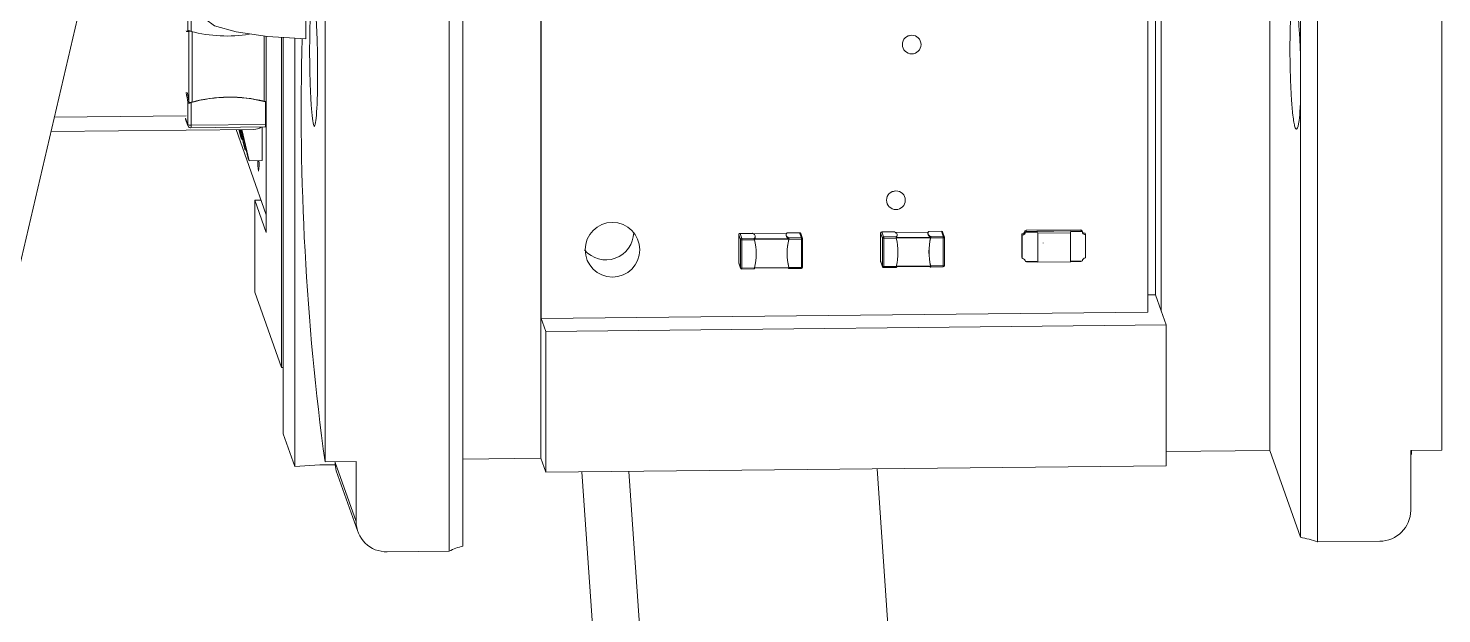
# Model space of a CAD drawing. Header units: millimetres. Extents: x 0 to 1189, y 0 to 841.
# Drawn here: x 292.879 to 297.427, y 567.352 to 569.236 of the extents above; entities that cross this region are included whole.
import ezdxf

# ---------------------------------------------------------------- set-up
doc = ezdxf.new("R2010")
doc.units = ezdxf.units.MM
doc.layers.get('0').update_dxf_attribs({"lineweight": 18})

msp = doc.modelspace()

# ---------------------------------------------------------------- linework, layer by layer
at = {"color": 7, "linetype": 'Continuous', "lineweight": 15}
for p, q in [((297.028, 572.7041), (297.028, 567.5831)), ((297.4273, 572.7084), (297.4273, 567.8788)), ((293.834, 572.6702), (293.834, 567.8406)), ((294.2333, 572.6744), (294.2333, 567.5534)), ((293.7617, 572.3725), (292.6606, 567.655)), ((296.482, 568.3226), (296.482, 570.992)), ((296.5066, 570.9913), (296.5066, 568.3785)), ((296.5249, 570.9907), (296.5249, 568.3265)), ((294.5287, 568.3053), (294.5287, 570.9582)), ((294.5299, 570.9583), (294.5299, 568.3019)), ((296.8743, 567.8772), (296.8743, 570.9626)), ((296.9726, 567.5983), (296.9726, 570.9466)), ((294.2776, 570.918), (294.2776, 567.5696)), ((293.7722, 569.5958), (293.7722, 569.2019)), ((293.3922, 569.3002), (293.3922, 569.2277)), ((293.4028, 569.2261), (293.4028, 569.2985)), ((293.3897, 569.2256), (293.3937, 569.2256)), ((293.396, 569.2273), (293.396, 569.0002)), ((293.6446, 568.5789), (293.6446, 569.2103)), ((293.6935, 568.1448), (293.6935, 569.206)), ((293.6996, 569.2056), (293.6996, 567.9305)), ((293.7365, 569.2034), (293.7365, 567.8258)), ((296.9725, 568.9911), (296.9725, 569.1604)), ((293.3922, 568.9984), (293.3922, 568.9259)), ((293.4028, 568.9243), (293.4028, 568.9968)), ((293.6424, 568.9994), (293.6446, 568.9988)), ((293.6424, 568.9994), (293.6424, 568.9269)), ((292.9629, 568.9501), (293.3868, 568.9546)), ((293.3856, 568.943), (293.3928, 568.9227)), ((292.952, 568.9036), (293.6047, 568.9106)), ((293.4023, 568.916), (293.6419, 568.9186)), ((293.6424, 568.9269), (293.4028, 568.9243)), ((293.548, 568.91), (293.6446, 568.6357)), ((293.5626, 568.8859), (293.557, 568.9101)), ((293.565, 568.879), (293.5578, 568.9101)), ((293.5748, 568.8512), (293.5612, 568.9101)), ((293.5773, 568.8443), (293.562, 568.9101)), ((293.5626, 568.8859), (293.565, 568.879)), ((293.587, 568.8166), (293.5654, 568.9102)), ((293.5895, 568.8097), (293.5662, 568.9102)), ((293.6323, 568.9185), (293.6323, 568.8101)), ((293.6418, 568.9186), (293.6446, 568.9191)), ((293.5684, 568.879), (293.565, 568.879)), ((293.5748, 568.8512), (293.5773, 568.8443)), ((293.5806, 568.8444), (293.5773, 568.8443)), ((293.587, 568.8166), (293.5895, 568.8097)), ((293.6323, 568.8101), (293.5895, 568.8097)), ((293.6279, 568.6831), (293.608, 568.6829)), ((293.608, 568.3874), (293.608, 568.6829)), ((293.608, 568.6829), (293.6446, 568.5789)), ((295.1655, 568.5719), (295.1655, 568.4813)), ((295.1655, 568.5719), (295.1656, 568.5718)), ((295.1656, 568.5718), (295.1712, 568.5559)), ((295.1656, 568.5718), (295.1656, 568.4812)), ((295.2099, 568.5763), (295.1695, 568.5759)), ((295.2101, 568.5762), (295.1695, 568.5758)), ((295.1695, 568.5758), (295.1752, 568.5599)), ((295.319, 568.5755), (295.2131, 568.5743)), ((295.2186, 568.5642), (295.2186, 568.5662)), ((295.3177, 568.5715), (295.3177, 568.5695)), ((295.3206, 568.5774), (295.3612, 568.5779)), ((295.3206, 568.5774), (295.3207, 568.5774)), ((295.3611, 568.5779), (295.3207, 568.5775)), ((295.3612, 568.5779), (295.3668, 568.5619)), ((295.3706, 568.5593), (295.365, 568.5752)), ((295.6219, 568.5767), (295.6219, 568.4861)), ((295.6219, 568.5767), (295.6275, 568.5607)), ((295.6219, 568.5767), (295.6219, 568.4861)), ((295.6219, 568.5767), (295.6219, 568.5767)), ((295.6662, 568.5812), (295.6258, 568.5807)), ((295.6665, 568.5811), (295.6259, 568.5807)), ((295.6259, 568.5807), (295.6315, 568.5647)), ((295.6721, 568.5652), (295.6315, 568.5647)), ((295.7754, 568.5803), (295.6694, 568.5792)), ((295.7826, 568.5644), (295.6721, 568.5632)), ((295.675, 568.5691), (295.675, 568.5711)), ((295.7741, 568.5764), (295.7741, 568.5744)), ((295.777, 568.5823), (295.8175, 568.5827)), ((295.777, 568.5823), (295.7771, 568.5823)), ((295.8175, 568.5828), (295.7771, 568.5823)), ((295.8232, 568.5668), (295.7826, 568.5663)), ((295.7832, 568.564), (295.783, 568.5635)), ((295.8175, 568.5827), (295.8232, 568.5668)), ((295.8269, 568.5641), (295.8213, 568.5801)), ((296.0775, 568.5702), (296.076, 568.5743)), ((296.076, 568.5743), (296.076, 568.4995)), ((296.0775, 568.4953), (296.0775, 568.5702)), ((296.086, 568.5843), (296.0875, 568.5801)), ((296.09, 568.5843), (296.086, 568.5843)), ((296.0875, 568.5801), (296.1246, 568.5805)), ((296.0899, 568.584), (296.0901, 568.5859)), ((296.0901, 568.5859), (296.2658, 568.5878)), ((296.0913, 568.5825), (296.0901, 568.5859)), ((296.0912, 568.5805), (296.0913, 568.5825)), ((296.0913, 568.5825), (296.267, 568.5843)), ((296.2341, 568.584), (296.1243, 568.5828)), ((296.1243, 568.5828), (296.1243, 568.5809)), ((296.1279, 568.577), (296.1243, 568.5828)), ((296.1279, 568.577), (296.2328, 568.5781)), ((296.1279, 568.4833), (296.1279, 568.577)), ((296.2341, 568.584), (296.2328, 568.5781)), ((296.2328, 568.5781), (296.2328, 568.4844)), ((296.2339, 568.5817), (296.2711, 568.5821)), ((296.2341, 568.582), (296.2341, 568.584)), ((296.2672, 568.5824), (296.2341, 568.582)), ((296.267, 568.5843), (296.2658, 568.5878)), ((296.2696, 568.5862), (296.2663, 568.5862)), ((296.2711, 568.5821), (296.2696, 568.5862)), ((296.2796, 568.5765), (296.2811, 568.5723)), ((296.2811, 568.5723), (296.2811, 568.4975)), ((295.1712, 568.5559), (295.1712, 568.4653)), ((295.2157, 568.5603), (295.1752, 568.5599)), ((295.1754, 568.5552), (295.216, 568.5557)), ((295.1754, 568.5552), (295.1754, 568.4646)), ((295.3262, 568.5595), (295.2157, 568.5583)), ((295.3264, 568.5572), (295.2158, 568.556)), ((295.3668, 568.5619), (295.3262, 568.5615)), ((295.3265, 568.5568), (295.367, 568.5573)), ((295.3268, 568.5592), (295.3267, 568.5587)), ((295.367, 568.5573), (295.367, 568.4667)), ((295.3708, 568.4674), (295.3708, 568.558)), ((295.3708, 568.558), (295.3708, 568.558)), ((295.6275, 568.5607), (295.6275, 568.4701)), ((295.6318, 568.5601), (295.6723, 568.5605)), ((295.6318, 568.5601), (295.6318, 568.4695)), ((295.7827, 568.562), (295.6722, 568.5609)), ((295.7828, 568.5617), (295.8234, 568.5621)), ((295.8234, 568.5621), (295.8234, 568.4715)), ((295.8272, 568.5628), (295.8271, 568.5629)), ((295.8272, 568.4722), (295.8272, 568.5628)), ((296.1451, 568.546), (296.1448, 568.5446)), ((296.1452, 568.546), (296.1453, 568.5457)), ((295.1656, 568.4812), (295.1655, 568.4813)), ((295.1712, 568.4653), (295.1656, 568.4812)), ((295.1658, 568.4799), (295.1714, 568.464)), ((295.6275, 568.4701), (295.6219, 568.4861)), ((295.6219, 568.4861), (295.6219, 568.4861)), ((295.6221, 568.4848), (295.6277, 568.4688)), ((296.076, 568.4995), (296.0775, 568.4953)), ((296.086, 568.4897), (296.0859, 568.4908)), ((296.0875, 568.4856), (296.086, 568.4897)), ((296.1246, 568.486), (296.0875, 568.4856)), ((296.0913, 568.484), (296.0908, 568.4856)), ((296.0913, 568.484), (296.0912, 568.4856)), ((296.1243, 568.4844), (296.0913, 568.484)), ((296.1243, 568.486), (296.1243, 568.4844)), ((296.1279, 568.4833), (296.1243, 568.4844)), ((296.2328, 568.4844), (296.1279, 568.4833)), ((296.2328, 568.4844), (296.2341, 568.4855)), ((296.2711, 568.4875), (296.2339, 568.4871)), ((296.2341, 568.4855), (296.2341, 568.4871)), ((296.267, 568.4859), (296.2341, 568.4855)), ((295.1752, 568.4613), (295.2156, 568.4618)), ((295.216, 568.4651), (295.1754, 568.4646)), ((295.2157, 568.4638), (295.3263, 568.4649)), ((295.2157, 568.4618), (295.2173, 568.4638)), ((295.3233, 568.4649), (295.3262, 568.463)), ((295.3264, 568.4629), (295.3668, 568.4634)), ((295.367, 568.4667), (295.3265, 568.4662)), ((295.3267, 568.4653), (295.3268, 568.4646)), ((295.6316, 568.4662), (295.672, 568.4666)), ((295.6723, 568.4699), (295.6318, 568.4695)), ((295.672, 568.4686), (295.7827, 568.4698)), ((295.6721, 568.4667), (295.6737, 568.4686)), ((295.7796, 568.4698), (295.7826, 568.4678)), ((295.8234, 568.4715), (295.7828, 568.4711)), ((295.7828, 568.4678), (295.8232, 568.4682)), ((295.783, 568.4701), (295.7832, 568.4695)), ((293.608, 568.3874), (293.6935, 568.1448)), ((296.5066, 568.3785), (296.482, 568.3783)), ((296.5066, 568.3785), (296.5249, 568.3265)), ((294.5299, 568.3019), (294.5287, 568.3053)), ((294.5287, 568.3053), (294.5287, 567.8523)), ((294.5446, 568.2603), (294.5287, 568.3053)), ((294.5299, 568.3019), (296.482, 568.3226)), ((296.5408, 568.2815), (296.5249, 568.3265)), ((296.5408, 568.2815), (294.5446, 568.2603)), ((294.5446, 568.2603), (294.5446, 567.8072)), ((296.5408, 567.8285), (296.5408, 568.2815)), ((293.6996, 568.1448), (293.6935, 568.1448)), ((293.6996, 567.9305), (293.7365, 567.8258)), ((293.834, 567.8406), (293.9338, 567.8417)), ((293.8667, 567.841), (293.8667, 567.8337)), ((293.8669, 567.8387), (293.9338, 567.6487)), ((293.9338, 567.8417), (293.9338, 567.6487)), ((294.2776, 567.8496), (294.5287, 567.8523)), ((294.5446, 567.8072), (294.5287, 567.8523)), ((296.5408, 567.8737), (296.8743, 567.8772)), ((296.8743, 567.8772), (296.9726, 567.5983)), ((297.4273, 567.8788), (297.3275, 567.8778)), ((297.3275, 567.8778), (297.3275, 567.6848)), ((297.3298, 567.864), (297.3298, 567.8778)), ((293.8704, 567.8122), (293.9393, 567.6165)), ((294.5446, 567.8072), (296.5408, 567.8285)), ((294.7485, 566.5403), (294.6606, 567.8085)), ((294.8118, 567.8101), (294.8998, 566.5419)), ((295.6103, 567.8186), (295.6983, 566.5504)), ((297.2277, 567.5852), (297.028, 567.5831)), ((294.2333, 567.5534), (294.0336, 567.5513))]:
    msp.add_line(p, q, dxfattribs=at)
at = {"color": 8, "linetype": 'Continuous', "lineweight": 15}
for p, q in [((293.4066, 568.9986), (293.4066, 569.2251)), ((293.6382, 569.0011), (293.6382, 569.211)), ((293.3922, 568.9259), (293.3851, 568.9463)), ((295.1695, 568.5759), (295.1695, 568.5758)), ((295.319, 568.5754), (295.2131, 568.5743)), ((295.3612, 568.5779), (295.3611, 568.5779)), ((295.6258, 568.5807), (295.6259, 568.5807)), ((295.7753, 568.5803), (295.6695, 568.5792)), ((295.8175, 568.5827), (295.8175, 568.5828)), ((295.2161, 568.4654), (295.3264, 568.4666)), ((295.6724, 568.4703), (295.7827, 568.4714)), ((293.8669, 567.841), (293.8669, 567.8387))]:
    msp.add_line(p, q, dxfattribs=at)
at = {"color": 7, "linetype": 'Continuous', "lineweight": 15}
for points in [[(293.7722, 569.2019), (293.6492, 569.2099), (293.5476, 569.2243), (293.4784, 569.2436), (293.4491, 569.2659), (293.4483, 569.2701)], [(293.3922, 569.2277), (293.3904, 569.2258), (293.3886, 569.2259), (293.3868, 569.228)], [(293.396, 569.2273), (293.3942, 569.2257), (293.3937, 569.2256)], [(295.7062, 569.2093), (295.7136, 569.2114), (295.7172, 569.2132)], [(293.393, 568.9221), (293.393, 568.9222), (293.3928, 568.9227)], [(295.6555, 568.7085), (295.6629, 568.7105), (295.6665, 568.7124)], [(295.2101, 568.5762), (295.2131, 568.5743), (295.2155, 568.5723), (295.2172, 568.5703), (295.2183, 568.5683), (295.2186, 568.5663), (295.2183, 568.5643), (295.2174, 568.5623), (295.2157, 568.5603)], [(295.3262, 568.5615), (295.3232, 568.5634), (295.3208, 568.5654), (295.3191, 568.5674), (295.3181, 568.5694), (295.3177, 568.5714), (295.318, 568.5734), (295.319, 568.5754), (295.3206, 568.5774)], [(295.6665, 568.5811), (295.6695, 568.5791), (295.6719, 568.5772), (295.6736, 568.5752), (295.6746, 568.5732), (295.675, 568.5712), (295.6747, 568.5691), (295.6737, 568.5671), (295.6721, 568.5652)], [(295.7826, 568.5663), (295.7796, 568.5683), (295.7772, 568.5702), (295.7755, 568.5722), (295.7744, 568.5742), (295.7741, 568.5763), (295.7744, 568.5783), (295.7753, 568.5803), (295.777, 568.5823)], [(295.8271, 568.5629), (295.8271, 568.5636), (295.8269, 568.5641)], [(295.3708, 568.558), (295.3707, 568.5588), (295.3706, 568.5593)], [(295.1658, 568.4799), (295.1656, 568.4805), (295.1656, 568.4812)], [(295.6221, 568.4848), (295.622, 568.4853), (295.6219, 568.4861)], [(295.1712, 568.4653), (295.1712, 568.4645), (295.1714, 568.464)], [(295.3263, 568.465), (295.3264, 568.465), (295.3266, 568.4652), (295.3267, 568.4653)], [(295.6275, 568.4701), (295.6276, 568.4694), (295.6277, 568.4688)], [(295.7827, 568.4698), (295.7828, 568.4698), (295.783, 568.47), (295.783, 568.4701)], [(293.7365, 567.8258), (293.8175, 567.8307), (293.8667, 567.831)]]:
    msp.add_lwpolyline(points, dxfattribs=at)
at = {"color": 8, "linetype": 'Continuous', "lineweight": 15}
for points in [[(293.3928, 568.9227), (293.3924, 568.924), (293.3922, 568.9259)], [(293.6446, 568.9269), (293.6443, 568.9269), (293.6424, 568.9269)]]:
    msp.add_lwpolyline(points, dxfattribs=at)
at = {"color": 7, "linetype": 'Continuous', "lineweight": 15}
for centre, radius in [((295.7218, 569.1837), 0.0301), ((295.6711, 568.6829), 0.0301), ((294.7589, 568.5235), 0.0879)]:
    msp.add_circle(centre, radius, dxfattribs=at)
for centre, radius, start, end in [((293.5179, 569.6626), 0.4514, 255.2342, 279.2423), ((302.1655, 568.9733), 8.4081, 178.43913, 187.742), ((293.1009, 568.9622), 0.2936, 7.0805, 13.1426), ((293.1167, 568.9646), 0.2816, 7.2727, 13.2263), ((293.5273, 568.5618), 0.4525, 75.2599, 105.9603), ((293.527, 568.5626), 0.4523, 75.7748, 105.4404), ((293.4003, 568.9432), 0.0191, 244.9218, 277.5471), ((293.6043, 568.9511), 0.0406, 270.5756, 306.29), ((293.8267, 568.805), 0.209, 178.6494, 187.7616), ((293.5294, 568.7983), 0.0927, 346.5859, 7.2357), ((294.7379, 568.58), 0.0893, 219.8168, 359.5517), ((295.1695, 568.5719), 0.00399, 90.5461, 180.7788), ((295.1696, 568.5718), 0.00401, 90.214, 179.6575), ((295.2101, 568.5648), 0.00852, 310.9794, 356.4474), ((295.3306, 568.5718), 0.0131, 190.1569, 250.5958), ((295.3612, 568.5739), 0.00398, 44.726, 90.6095), ((295.6259, 568.5767), 0.004, 90.6844, 180.5973), ((295.6259, 568.5767), 0.00401, 90.1956, 179.6331), ((295.6315, 568.5607), 0.00401, 90.171, 179.6577), ((295.6032, 568.5609), 0.0286, 358.3792, 7.6696), ((295.6664, 568.5696), 0.00856, 311.1033, 356.4153), ((295.7871, 568.5768), 0.0132, 190.5042, 250.2486), ((295.8175, 568.5788), 0.004, 0.5904, 90.5205), ((295.7953, 568.563), 0.0281, 358.2968, 7.752), ((296.0759, 568.5844), 0.0101, 270.4338, 359.412), ((296.0774, 568.5802), 0.01, 270.2972, 359.5486), ((296.2785, 568.5844), 0.0115, 180.03, 189.842), ((296.2809, 568.5821), 0.0098, 180.3647, 271.038), ((296.2795, 568.5864), 0.00993, 212.9442, 270.7098), ((295.1752, 568.5558), 0.00403, 90.5371, 179.2916), ((295.1744, 568.5628), 0.00764, 244.9145, 277.4963), ((295.147, 568.5561), 0.0284, 358.3247, 7.7086), ((295.027, 568.5104), 0.1943, 346.5196, 13.4804), ((295.5154, 568.5119), 0.1944, 166.5262, 193.4738), ((295.5156, 568.5115), 0.1945, 166.5287, 193.4713), ((295.339, 568.5581), 0.0281, 358.2769, 7.7564), ((295.6308, 568.5678), 0.00773, 245.2632, 277.4625), ((295.4832, 568.5152), 0.1944, 346.5277, 13.4723), ((295.9719, 568.5167), 0.1945, 166.5312, 193.4688), ((295.972, 568.5164), 0.1945, 166.5312, 193.4688), ((295.8231, 568.4722), 0.004, 270.7538, 0.5279), ((296.0777, 568.4855), 0.00979, 0.2878, 91.1149), ((296.2789, 568.4858), 0.0119, 172.1009, 179.9075), ((296.2812, 568.4874), 0.0101, 90.4412, 179.4047), ((295.1752, 568.4653), 0.00401, 180.7804, 270.3304), ((295.1744, 568.4722), 0.00767, 245.1286, 277.5971), ((295.3668, 568.4674), 0.004, 270.773, 0.5519), ((295.6315, 568.4702), 0.004, 180.5475, 270.5633), ((295.6307, 568.4771), 0.00765, 245.0898, 277.636), ((297.2271, 567.6856), 0.1004, 270.3289, 359.5135), ((294.0318, 567.6492), 0.0979, 180.2945, 271.0976), ((294.3294, 567.3592), 0.2167, 103.8245, 116.3418), ((296.8972, 567.2135), 0.3921, 70.4994, 78.9059)]:
    msp.add_arc(centre, radius, start, end, dxfattribs=at)
at = {"color": 8, "linetype": 'Continuous', "lineweight": 15}
for centre, radius, start, end in [((293.3747, 568.9219), 0.0283, 348.0757, 4.9055), ((293.6142, 568.9244), 0.0283, 348.097, 4.9354), ((295.3613, 568.5739), 0.00393, 19.631, 91.007), ((295.8176, 568.5788), 0.00394, 19.6647, 90.9732), ((295.8232, 568.5628), 0.00391, 19.4019, 91.2361), ((295.3669, 568.558), 0.00395, 19.8487, 90.7892), ((295.368, 568.5629), 0.00567, 260.7644, 300.1013), ((295.8243, 568.5677), 0.00568, 260.8059, 300.0597), ((295.8243, 568.4771), 0.00565, 260.8641, 300.3533), ((295.1641, 568.4637), 0.0113, 348.0532, 4.9482), ((295.3556, 568.4657), 0.0115, 348.2627, 4.8413), ((295.368, 568.4721), 0.00552, 260.21, 300.6557), ((295.6202, 568.4685), 0.0116, 348.2566, 4.7447), ((295.8122, 568.4705), 0.0112, 348.0086, 4.9675)]:
    msp.add_arc(centre, radius, start, end, dxfattribs=at)
at = {"color": 7, "linetype": 'Continuous', "lineweight": 15}
for centre, major_axis, ratio, start_param, end_param in [((293.5147, 568.5961), (0.272, 0.3887), 0.820781, 0.98474, 0.993252), ((293.9667, 567.8397), (0.0991, 0.0169), 0.801076, 2.944277, 3.277783)]:
    msp.add_ellipse(centre, major_axis=major_axis, ratio=ratio, start_param=start_param, end_param=end_param, dxfattribs=at)
for points, knots in [([(293.8102, 569.094), (293.81, 569.1176), (293.8098, 569.165), (293.8076, 569.2331), (293.8043, 569.2894), (293.8002, 569.3279), (293.7958, 569.344), (293.7916, 569.3361), (293.7881, 569.305), (293.7855, 569.2542), (293.7844, 569.1894), (293.7846, 569.118), (293.7864, 569.048), (293.7893, 568.9872), (293.7932, 568.9427), (293.7975, 568.9192), (293.8018, 568.9196), (293.8056, 568.9437), (293.8085, 568.9889), (293.81, 569.0424), (293.8101, 569.0796), (293.8102, 569.094)], [0, 0, 0, 0, 0.0453524, 0.0907019, 0.136052, 0.1814008, 0.2267483, 0.2721005, 0.317448, 0.3627976, 0.4081436, 0.4534973, 0.4988425, 0.5441938, 0.5895408, 0.6348884, 0.6802397, 0.725586, 0.7709354, 0.8162859, 0.8446681, 0.8446681, 0.8446681, 0.8446681]), ([(296.9725, 568.9911), (296.9723, 568.9878), (296.9712, 568.9656), (296.9677, 568.9294), (296.9615, 568.9062), (296.9543, 568.9153), (296.9479, 568.9547), (296.9433, 569.0119), (296.9403, 569.0767), (296.9388, 569.1438), (296.939, 569.2064), (296.9404, 569.2583), (296.9428, 569.2997), (296.9468, 569.3316), (296.9529, 569.3422), (296.9605, 569.3154), (296.9671, 569.2573), (296.9709, 569.1985), (296.9722, 569.168), (296.9725, 569.1604)], [0, 0, 0, 0, 0.0072117, 0.0476787, 0.1071663, 0.1684904, 0.2221957, 0.2637821, 0.2980532, 0.332497, 0.3627696, 0.3915838, 0.4219514, 0.4564141, 0.5077189, 0.5727309, 0.6384332, 0.6766572, 0.6894413, 0.6894413, 0.6894413, 0.6894413]), ([(293.3956, 569.2285), (293.3948, 569.2284), (293.3932, 569.2281), (293.3924, 569.2279), (293.3923, 569.2277), (293.3922, 569.2277)], [0, 0, 0, 0, 0.001515146, 0.003031501, 0.00343709, 0.00343709, 0.00343709, 0.00343709]), ([(293.4028, 569.2261), (293.4017, 569.2264), (293.3993, 569.227), (293.397, 569.2279), (293.3959, 569.2284), (293.3956, 569.2285)], [0, 0, 0, 0, 0.003409705, 0.006820965, 0.007586706, 0.007586706, 0.007586706, 0.007586706]), ([(293.3956, 568.9952), (293.3948, 568.9957), (293.3932, 568.9965), (293.3924, 568.9976), (293.3923, 568.9983), (293.3922, 568.9984)], [0, 0, 0, 0, 0.002100085, 0.004196681, 0.004756981, 0.004756981, 0.004756981, 0.004756981]), ([(293.4028, 568.9968), (293.4017, 568.9965), (293.3993, 568.9959), (293.397, 568.9954), (293.3959, 568.9953), (293.3956, 568.9952)], [0, 0, 0, 0, 0.003310484, 0.006621043, 0.007362171, 0.007362171, 0.007362171, 0.007362171]), ([(293.3993, 568.9971), (293.3986, 568.9975), (293.397, 568.9983), (293.3962, 568.9994), (293.396, 569.0001), (293.396, 569.0002)], [0, 0, 0, 0, 0.002084337, 0.004167568, 0.00477358, 0.00477358, 0.00477358, 0.00477358]), ([(293.4066, 568.9986), (293.4054, 568.9983), (293.4031, 568.9977), (293.4007, 568.9973), (293.3996, 568.9971), (293.3993, 568.9971)], [0, 0, 0, 0, 0.003288817, 0.006578964, 0.007398812, 0.007398812, 0.007398812, 0.007398812]), ([(293.645, 568.9997), (293.6442, 568.9998), (293.6425, 569.0001), (293.6399, 569.0006), (293.6385, 569.001), (293.6382, 569.0011)], [0, 0, 0, 0, 0.003068177, 0.006127741, 0.007013169, 0.007013169, 0.007013169, 0.007013169]), ([(293.3932, 568.9222), (293.3933, 568.9217), (293.3939, 568.92), (293.3961, 568.9179), (293.3992, 568.9163), (293.4013, 568.9161), (293.4022, 568.916)], [0, 0, 0, 0, 0.00143172, 0.00525013, 0.00880174, 0.0116273, 0.0116273, 0.0116273, 0.0116273]), ([(295.2099, 568.5763), (295.2099, 568.5763), (295.21, 568.5763), (295.2101, 568.5763), (295.2101, 568.5762)], [0, 0, 0, 0, 0.000103651, 0.0002198449, 0.0002198449, 0.0002198449, 0.0002198449]), ([(295.6662, 568.5811), (295.6663, 568.5811), (295.6663, 568.5812), (295.6664, 568.5811), (295.6665, 568.5811)], [0, 0, 0, 0, 0.0001031873, 0.0002200379, 0.0002200379, 0.0002200379, 0.0002200379]), ([(295.6716, 568.5635), (295.6716, 568.5639), (295.6718, 568.5646), (295.6719, 568.565), (295.6721, 568.5651), (295.6721, 568.5652)], [0, 0, 0, 0, 0.000751605, 0.001508718, 0.001714154, 0.001714154, 0.001714154, 0.001714154]), ([(295.6716, 568.5635), (295.6717, 568.5631), (295.6719, 568.5623), (295.6722, 568.5612), (295.6723, 568.5606), (295.6723, 568.5605)], [0, 0, 0, 0, 0.001330547, 0.002670248, 0.003038892, 0.003038892, 0.003038892, 0.003038892]), ([(295.7834, 568.5647), (295.7833, 568.5651), (295.7831, 568.5658), (295.7828, 568.5662), (295.7826, 568.5663), (295.7826, 568.5663)], [0, 0, 0, 0, 0.000813296, 0.001625251, 0.001847698, 0.001847698, 0.001847698, 0.001847698]), ([(295.783, 568.5635), (295.783, 568.5637), (295.7829, 568.5641), (295.7827, 568.5643), (295.7826, 568.5643), (295.7826, 568.5644)], [0, 0, 0, 0, 0.0004111418, 0.0008199595, 0.0009445833, 0.0009445833, 0.0009445833, 0.0009445833]), ([(295.7827, 568.562), (295.7828, 568.5623), (295.7829, 568.5627), (295.783, 568.5632), (295.783, 568.5635), (295.783, 568.5635)], [0, 0, 0, 0, 0.000665864, 0.001342954, 0.001521291, 0.001521291, 0.001521291, 0.001521291]), ([(295.7828, 568.5617), (295.7829, 568.5622), (295.7832, 568.5631), (295.7833, 568.5641), (295.7834, 568.5646), (295.7834, 568.5647)], [0, 0, 0, 0, 0.001343783, 0.002700862, 0.003020083, 0.003020083, 0.003020083, 0.003020083]), ([(295.2152, 568.5587), (295.2153, 568.559), (295.2154, 568.5597), (295.2156, 568.5602), (295.2157, 568.5603), (295.2157, 568.5603)], [0, 0, 0, 0, 0.000754713, 0.001510955, 0.001716022, 0.001716022, 0.001716022, 0.001716022]), ([(295.2152, 568.5586), (295.2153, 568.5582), (295.2155, 568.5574), (295.2158, 568.5564), (295.2159, 568.5558), (295.216, 568.5557)], [0, 0, 0, 0, 0.001343104, 0.002682504, 0.003050417, 0.003050417, 0.003050417, 0.003050417]), ([(295.3271, 568.5599), (295.327, 568.5602), (295.3268, 568.5609), (295.3265, 568.5613), (295.3263, 568.5614), (295.3262, 568.5615)], [0, 0, 0, 0, 0.000812781, 0.00162767, 0.001846832, 0.001846832, 0.001846832, 0.001846832]), ([(295.3267, 568.5587), (295.3266, 568.5589), (295.3265, 568.5592), (295.3263, 568.5594), (295.3263, 568.5595), (295.3262, 568.5595)], [0, 0, 0, 0, 0.0004123461, 0.0008219408, 0.0009430254, 0.0009430254, 0.0009430254, 0.0009430254]), ([(295.3264, 568.5572), (295.3264, 568.5574), (295.3265, 568.5579), (295.3266, 568.5584), (295.3267, 568.5586), (295.3267, 568.5587)], [0, 0, 0, 0, 0.000675158, 0.001342584, 0.00152101, 0.00152101, 0.00152101, 0.00152101]), ([(295.3265, 568.5568), (295.3266, 568.5573), (295.3268, 568.5582), (295.327, 568.5592), (295.3271, 568.5597), (295.3271, 568.5598)], [0, 0, 0, 0, 0.001344557, 0.002702995, 0.003019416, 0.003019416, 0.003019416, 0.003019416]), ([(295.216, 568.4651), (295.2159, 568.4646), (295.2156, 568.4637), (295.2154, 568.4629), (295.2152, 568.4626), (295.2152, 568.4625)], [0, 0, 0, 0, 0.001196558, 0.002389039, 0.002672472, 0.002672472, 0.002672472, 0.002672472]), ([(295.2152, 568.4625), (295.2153, 568.4622), (295.2154, 568.4618), (295.2156, 568.4617), (295.2157, 568.4618), (295.2157, 568.4618)], [0, 0, 0, 0, 0.00043041, 0.0008619351, 0.0009789172, 0.0009789172, 0.0009789172, 0.0009789172]), ([(295.3262, 568.463), (295.3264, 568.463), (295.3267, 568.4629), (295.3269, 568.4633), (295.3271, 568.4636), (295.3271, 568.4636)], [0, 0, 0, 0, 0.000544253, 0.001087329, 0.001218747, 0.001218747, 0.001218747, 0.001218747]), ([(295.3267, 568.4653), (295.3266, 568.4655), (295.3266, 568.4658), (295.3264, 568.4662), (295.3264, 568.4665), (295.3264, 568.4666)], [0, 0, 0, 0, 0.000572141, 0.001146315, 0.001322861, 0.001322861, 0.001322861, 0.001322861]), ([(295.3271, 568.4637), (295.327, 568.464), (295.3269, 568.4646), (295.3267, 568.4656), (295.3265, 568.4661), (295.3265, 568.4662)], [0, 0, 0, 0, 0.001160149, 0.002308839, 0.002623234, 0.002623234, 0.002623234, 0.002623234]), ([(295.6723, 568.4699), (295.6722, 568.4695), (295.672, 568.4686), (295.6717, 568.4678), (295.6716, 568.4674), (295.6716, 568.4673)], [0, 0, 0, 0, 0.00119792, 0.002393653, 0.002683478, 0.002683478, 0.002683478, 0.002683478]), ([(295.6716, 568.4673), (295.6716, 568.4671), (295.6718, 568.4666), (295.6719, 568.4666), (295.6721, 568.4666), (295.6721, 568.4667)], [0, 0, 0, 0, 0.0004327647, 0.0008633162, 0.0009804869, 0.0009804869, 0.0009804869, 0.0009804869]), ([(295.7826, 568.4678), (295.7827, 568.4678), (295.783, 568.4677), (295.7833, 568.4681), (295.7834, 568.4684), (295.7834, 568.4685)], [0, 0, 0, 0, 0.000540826, 0.001082842, 0.0012092, 0.0012092, 0.0012092, 0.0012092]), ([(295.783, 568.4701), (295.783, 568.4703), (295.7829, 568.4706), (295.7828, 568.4711), (295.7827, 568.4714), (295.7827, 568.4714)], [0, 0, 0, 0, 0.000582519, 0.001155547, 0.001322913, 0.001322913, 0.001322913, 0.001322913]), ([(295.7834, 568.4685), (295.7834, 568.4688), (295.7832, 568.4694), (295.783, 568.4704), (295.7829, 568.471), (295.7828, 568.4711)], [0, 0, 0, 0, 0.001152553, 0.002310948, 0.002623912, 0.002623912, 0.002623912, 0.002623912])]:
    msp.add_open_spline(points, degree=3, knots=knots, dxfattribs=at)

doc.saveas('drawing.dxf')
